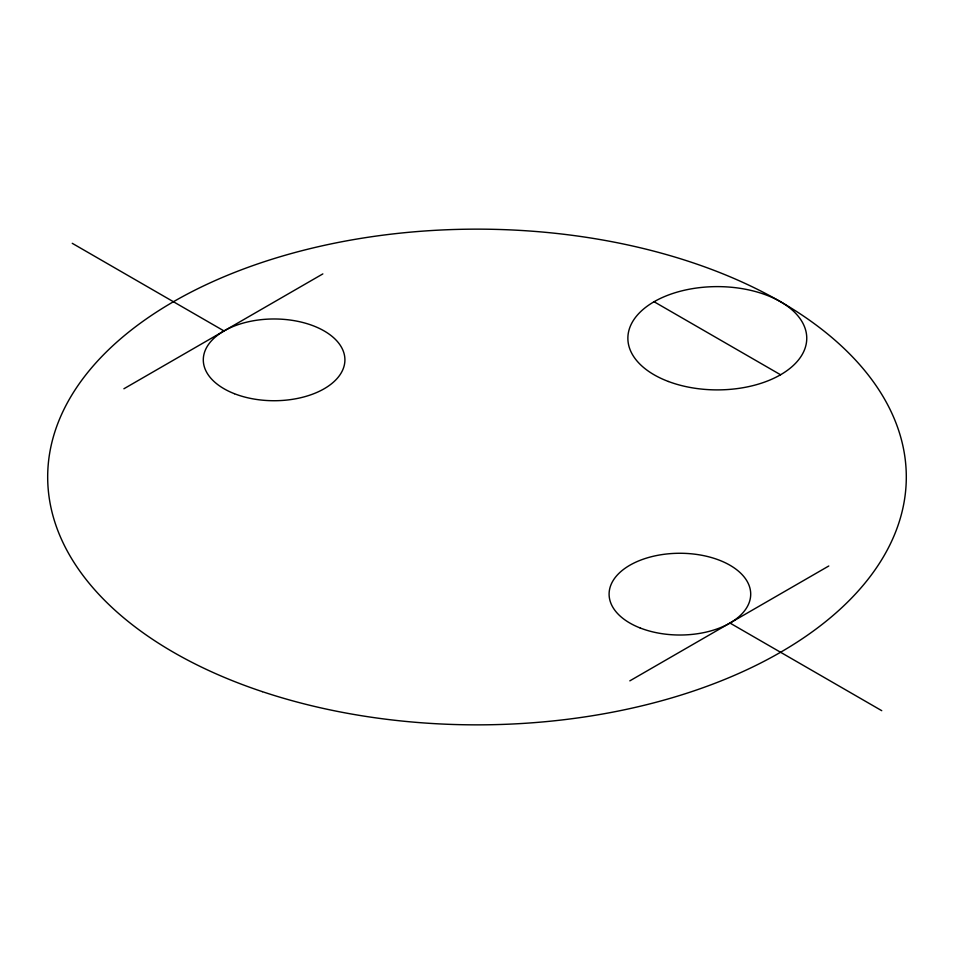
<?xml version="1.0" encoding="UTF-8"?>
<svg xmlns="http://www.w3.org/2000/svg" width="954" height="954" viewBox="0 0 954 954"><rect width="100%" height="100%" fill="white"/><g stroke="black" fill="none" stroke-linecap="round" stroke-linejoin="round"><path stroke-width="1.43" d="M123.901 388.767L322.846 273.905M629.831 680.858L828.787 565.996M654.074 301.738L780.563 374.767M72.254 243.318L224.035 330.955M729.965 623.045L881.746 710.682M640.217 627.994A70.811 40.879 0 0 0 750.524 597.061A70.811 40.879 0 0 0 648.958 557.374A70.811 40.879 0 0 0 640.217 627.994M234.41 393.704A70.811 40.879 0 0 0 344.728 362.77A70.811 40.879 0 0 0 243.163 323.084A70.811 40.879 0 0 0 234.41 393.704M668.42 381.493A89.437 51.635 0 0 0 806.619 341.079A89.437 51.635 0 0 0 676.911 292.186A89.437 51.635 0 0 0 668.42 381.493M262.35 691.65A429.3 247.849 0 0 0 906.3 477A429.3 247.849 0 0 0 262.35 262.35A429.3 247.849 0 0 0 262.35 691.65"/></g></svg>
